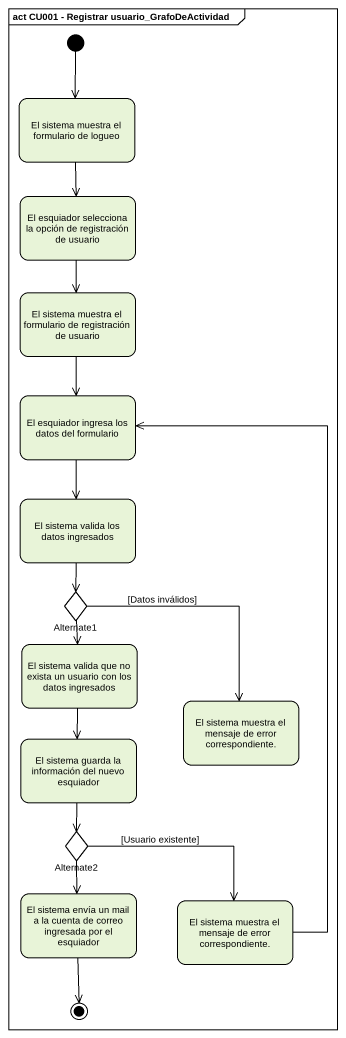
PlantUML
@startuml
mainframe act CU001 - Registrar usuario_GrafoDeActividad
hide empty description
state "El sistema muestra el formulario de logueo" as El_sistema_muestra_el
state "El esquiador selecciona la opción de registración de usuario" as El_esquiador_selecciona_la
state "El sistema muestra el formulario de registración de usuario" as El_sistema_muestra_el_2
state "El esquiador ingresa los datos del formulario" as El_esquiador_ingresa_los
state "El sistema valida los datos ingresados" as El_sistema_valida_los_datos
state Alternate1 <<choice>>
state "El sistema valida que no exista un usuario con los datos ingresados" as El_sistema_valida_que_no
state "El sistema muestra el mensaje de error correspondiente." as El_sistema_muestra_el_3
state "El sistema guarda la información del nuevo esquiador" as El_sistema_guarda_la
state Alternate2 <<choice>>
state "El sistema envía un mail a la cuenta de correo ingresada por el esquiador" as El_sistema_envía_un_mail_a
state "El sistema muestra el mensaje de error correspondiente." as El_sistema_muestra_el_4
[*] --> El_sistema_muestra_el
El_sistema_muestra_el --> El_esquiador_selecciona_la
El_esquiador_selecciona_la --> El_sistema_muestra_el_2
El_sistema_muestra_el_2 --> El_esquiador_ingresa_los
El_esquiador_ingresa_los --> El_sistema_valida_los_datos
El_sistema_valida_los_datos --> Alternate1
Alternate1 --> El_sistema_valida_que_no
Alternate1 --> El_sistema_muestra_el_3 : [Datos inválidos]
El_sistema_valida_que_no --> El_sistema_guarda_la
El_sistema_guarda_la --> Alternate2
Alternate2 --> El_sistema_envía_un_mail_a
Alternate2 -right-> El_sistema_muestra_el_4 : [Usuario existente]
El_sistema_muestra_el_4 -up-> El_esquiador_ingresa_los
El_sistema_envía_un_mail_a --> [*]
@enduml
